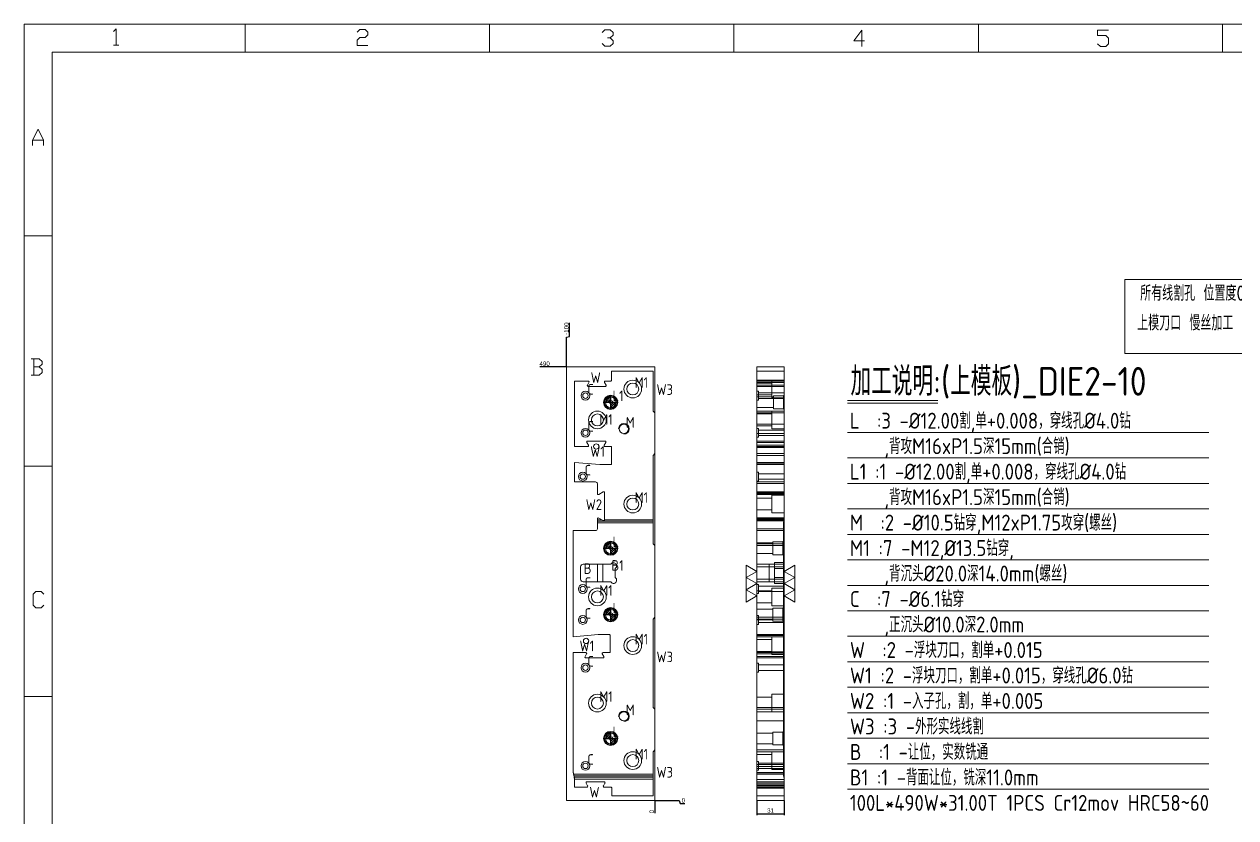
# Model space of a CAD drawing. Header units: millimetres. Extents: x 494 to 18201, y 224 to 11417.
# Drawn here: x 514 to 1883, y 4206 to 5103 of the extents above; entities that cross this region are included whole.
import ezdxf
from ezdxf.enums import TextEntityAlignment as Align
from ezdxf.lldxf.tags import DXFTag

# ---------------------------------------------------------------- set-up
doc = ezdxf.new("R2010")
doc.units = ezdxf.units.MM
for name, color, linetype in [('DIE2', 7, 'Continuous'), ('DIE2_W', 1, 'Continuous'), ('DIM', 7, 'Continuous'), ('TEXT', 4, 'Continuous')]:
    doc.layers.add(name, color=color, linetype=linetype)
doc.layers.add('dim_temp', color=161, linetype='Continuous', lineweight=9)
doc.styles.add('gbenor', font='gbenor.shx', dxfattribs={"bigfont": 'gbcbig.shx'})
doc.styles.add('gbenor_', font='gbenor.shx', dxfattribs={"bigfont": 'gbcbig'})
doc.styles.get("Standard").update_dxf_attribs({"font": 'arial.ttf'})
doc.styles.add('TXT', font='txt.shx', dxfattribs={"width": 0.8, "bigfont": 'ctxt.shx'})
tags = doc.linetypes.add('DASHED', pattern='A,12.86,[0,arial.ttf,S=0,R=0,X=0,Y=0],-12.86', length=25.72).pattern_tags.tags
tags[12:13] = [DXFTag(74, 4), DXFTag(75, 0), DXFTag(340, '0'), DXFTag(46, 0.0), DXFTag(50, 0.0), DXFTag(44, 0.0), DXFTag(45, 0.0)]
doc.dimstyles.new('通用', dxfattribs={"dimtxt": 5, "dimasz": 0.5, "dimexe": 1.5, "dimexo": 0, "dimgap": 1, "dimtad": 1, "dimtxsty": 'Standard', "dimblk": 'OPEN30', "dimcen": 1.5, "dimclrd": 252, "dimclre": 252, "dimclrt": 4, "dimadec": 1, "dimazin": 3, "dimtfac": 1, "dimtmove": 0, "dimatfit": 3, "dimldrblk": 'OPEN30', "dimarcsym": 0})

# ---------------------------------------------------------------- blocks, each defined once
blk = doc.blocks.new('_Open30')
at = {"color": 0, "linetype": 'ByBlock', "lineweight": -2}
for p, q in [((-1, 0.3), (0, 0)), ((0, 0), (-1, -0.3)), ((0, 0), (-1, 0))]:
    blk.add_line(p, q, dxfattribs=at)
blk = doc.blocks.new('*D7')
at = {"layer": 'Defpoints', "color": 0, "transparency": 16777216}
for p in [(1341.6, 4225.4), (1372.6, 4225.4), (1372.6, 4210.4)]:
    blk.add_point(p, dxfattribs=at)
at = {"layer": 'dim_temp', "color": 252, "lineweight": -2, "transparency": 16777216}
for p, q in [((1341.6, 4225.4), (1341.6, 4208.9)), ((1372.6, 4225.4), (1372.6, 4208.9)), ((1342.1, 4210.4), (1372.1, 4210.4))]:
    blk.add_line(p, q, dxfattribs=at)
at = {"layer": 'dim_temp', "color": 252, "lineweight": -2, "transparency": 16777216, "xscale": 0.5, "yscale": 0.5, "zscale": 0.5, "rotation": 180}
blk.add_blockref('_Open30', (1341.6, 4210.4), dxfattribs=at)
at = {"layer": 'dim_temp', "color": 252, "lineweight": -2, "transparency": 16777216, "xscale": 0.5, "yscale": 0.5, "zscale": 0.5}
blk.add_blockref('_Open30', (1372.6, 4210.4), dxfattribs=at)
at = {"layer": 'dim_temp', "color": 4, "lineweight": 0, "transparency": 16777216, "insert": (1357.1, 4214), "char_height": 5, "attachment_point": 5}
blk.add_mtext('31', dxfattribs=at)
blk = doc.blocks.new('pg_hx_L0')
at = {"color": 230}
for p, q in [((-0.6, 0), (0.6, 0)), ((-0.5, 0), (0, 0.5)), ((-0.3, 0), (0, 0.3)), ((-0.1, 0), (0, 0.1)), ((0, 0.6), (0, -0.6)), ((0.1, 0), (0, -0.1)), ((0.5, 0), (0, -0.5)), ((0.3, 0), (0, -0.3))]:
    blk.add_line(p, q, dxfattribs=at)
for start, end in [(90, 180), (270, 0)]:
    blk.add_arc((0, 0), 0.5, start, end, dxfattribs=at)
blk = doc.blocks.new('pg_hx_LLL0')
blk.add_blockref('pg_hx_L0', (0, 0))
blk = doc.blocks.new('*D8')
at = {"layer": 'Defpoints', "color": 0, "transparency": 16777216}
for p in [(1226.4, 4225.4), (1226.4, 4225.4), (1226.4, 4215.3)]:
    blk.add_point(p, dxfattribs=at)
at = {"layer": 'dim_temp', "color": 252, "lineweight": -2, "transparency": 16777216}
blk.add_line((1226.4, 4225.4), (1226.4, 4211), dxfattribs=at)
at = {"layer": 'dim_temp', "color": 4, "lineweight": 0, "transparency": 16777216, "insert": (1222.8, 4212.7), "char_height": 5, "attachment_point": 5, "rotation": 90}
blk.add_mtext('0', dxfattribs=at)
blk = doc.blocks.new('*D9')
at = {"layer": 'Defpoints', "color": 0, "transparency": 16777216}
for p in [(1226.4, 4225.4), (1226.4, 4225.4), (1255.9, 4221.9)]:
    blk.add_point(p, dxfattribs=at)
at = {"layer": 'dim_temp', "color": 252, "lineweight": -2, "transparency": 16777216}
for p, q in [((1226.4, 4225.4), (1253.9, 4225.4)), ((1253.9, 4225.4), (1254.9, 4221.9)), ((1254.9, 4221.9), (1260.2, 4221.9))]:
    blk.add_line(p, q, dxfattribs=at)
at = {"layer": 'dim_temp', "color": 4, "lineweight": 0, "transparency": 16777216, "insert": (1258.6, 4225.4), "char_height": 5, "attachment_point": 5}
blk.add_mtext('0', dxfattribs=at)
blk = doc.blocks.new('*D10')
at = {"layer": 'Defpoints', "color": 0, "transparency": 16777216}
for p in [(1130, 4750.9), (1126.4, 4715.4), (1226.4, 4225.4)]:
    blk.add_point(p, dxfattribs=at)
at = {"layer": 'dim_temp', "color": 252, "lineweight": -2, "transparency": 16777216}
for p, q in [((1130, 4749.9), (1130, 4765.4)), ((1126.4, 4748.9), (1130, 4749.9)), ((1126.4, 4715.4), (1126.4, 4748.9))]:
    blk.add_line(p, q, dxfattribs=at)
at = {"layer": 'dim_temp', "color": 4, "lineweight": 0, "transparency": 16777216, "insert": (1126.4, 4758.7), "char_height": 5, "attachment_point": 5, "rotation": 90}
blk.add_mtext('-100', dxfattribs=at)
blk = doc.blocks.new('*D11')
at = {"layer": 'Defpoints', "color": 0, "transparency": 16777216}
for p in [(1108.4, 4715.4), (1126.4, 4715.4), (1226.4, 4225.4)]:
    blk.add_point(p, dxfattribs=at)
at = {"layer": 'dim_temp', "color": 252, "lineweight": -2, "transparency": 16777216}
blk.add_line((1126.4, 4715.4), (1096.2, 4715.4), dxfattribs=at)
at = {"layer": 'dim_temp', "color": 4, "lineweight": 0, "transparency": 16777216, "insert": (1101.8, 4719), "char_height": 5, "attachment_point": 5}
blk.add_mtext('490', dxfattribs=at)
blk = doc.blocks.new('U9')
at = {"color": 254, "lineweight": 18}
for p, q in [((-1705.3, 0), (-1705.3, -1202)), ((-1705.3, 0), (0, 0)), ((-1071, 0), (-1071, -25)), ((-852.6, 0), (-852.6, -25)), ((-634.3, 0), (-634.3, -25)), ((-1680.3, -1177.1), (-1680.3, -25)), ((-1680.3, -25), (-25, -25)), ((-1705.3, -189.2), (-1680.3, -189.2)), ((-1705.3, -395.1), (-1680.3, -395.1)), ((-1705.3, -601), (-1680.3, -601))]:
    blk.add_line(p, q, dxfattribs=at)
at = {"color": 254, "linetype": 'Continuous', "lineweight": 18}
for p, q in [((-1507.7, 0), (-1507.7, -25)), ((-1289.4, 0), (-1289.4, -25))]:
    blk.add_line(p, q, dxfattribs=at)
at = {"color": 92, "lineweight": 18}
for points in [[(-1625.6, -6.6), (-1623.2, -4.1), (-1623.2, -18.7)], [(-1407.8, -7), (-1405.4, -4.6), (-1400.5, -4.6), (-1398.1, -7), (-1398.1, -9.4), (-1400.5, -11.9), (-1405.4, -11.9), (-1407.8, -14.3), (-1407.8, -19.1), (-1398.1, -19.1)], [(-1188.7, -7.5), (-1186.3, -5), (-1181.5, -5), (-1179, -7.5), (-1179, -9.9), (-1181.5, -12.3), (-1183.9, -12.3)], [(-954.2, -14.9), (-963.9, -14.9), (-956.7, -5.2), (-956.7, -19.8)], [(-746, -17.4), (-743.5, -19.8), (-738.7, -19.8), (-736.3, -17.4), (-736.3, -12.5), (-738.7, -10.1), (-746, -10.1), (-746, -5.2), (-736.3, -5.2)], [(-1625.6, -18.7), (-1620.7, -18.7)], [(-1181.5, -12.3), (-1179, -14.7), (-1179, -17.2), (-1181.5, -19.6), (-1186.3, -19.6), (-1188.7, -17.2)], [(-1697.8, -108.3), (-1697.8, -103.5), (-1692.9, -93.8), (-1688.1, -103.5), (-1688.1, -108.3)], [(-1697.8, -103.5), (-1688.1, -103.5)], [(-1691.8, -306.3), (-1689.4, -303.9), (-1689.4, -301.5), (-1691.8, -299), (-1699.1, -299)], [(-1696.7, -299), (-1696.7, -313.6)], [(-1699.1, -313.6), (-1691.8, -313.6), (-1689.4, -311.2), (-1689.4, -308.7), (-1691.8, -306.3), (-1696.7, -306.3)], [(-1687.7, -519.2), (-1690.1, -521.6), (-1695, -521.6), (-1697.4, -519.2), (-1697.4, -509.5), (-1695, -507), (-1690.1, -507), (-1687.7, -509.5)]]:
    blk.add_lwpolyline(points, dxfattribs=at)
at = {"lineweight": 18, "style": 'gbenor_'}
blk.add_attdef('文档路径', (-272.5, -941.3), '', height=12, dxfattribs=at)
at = {"lineweight": 20, "style": 'TXT'}
for tag, height, p in [('18-**-**', 11, (-447.2, -1029.4)), ('客户名称', 10.9, (-531.8, -1111.7, 0)), ('料厚:', 10.9, (-531.7, -1139.2, 0))]:
    blk.add_attdef(tag, text='', height=height, dxfattribs=at).set_placement(p, align=Align.MIDDLE)
for tag, p, height in [('88888', (-457.8, -1062.2), 10), ('材质:', (-565.5, -1088.8, 0), 10.9), ('核准', (-445.4, -1116.1, 0), 10.9), ('设计', (-445.8, -1142.5, 0), 10.9), ('绘图', (-446.2, -1168.9, 0), 10.9)]:
    blk.add_attdef(tag, p, '', height=height, dxfattribs=at)
for tag, p, height, width in [('3', (-199.2, -1062.6), 10.7, 0.7), ('4', (-199.2, -1089.2), 10.7, 0.7), ('核准日期', (-329.7, -1118.3, 0), 10.9, 0.68), ('设计日期', (-329.7, -1145.1, 0), 10.9, 0.68), ('1', (-187.6, -1144.2), 9.85, 0.7), ('绘图日期', (-329.8, -1170.7, 0), 10.9, 0.68), ('2', (-199, -1168.8), 9.85, 0.7)]:
    blk.add_attdef(tag, p, '', height=height, dxfattribs=dict(at, width=width))

msp = doc.modelspace()

# ---------------------------------------------------------------- linework, layer by layer
at = {"layer": 'DIE2', "color": 155, "linetype": 'DASHED', "lineweight": 13, "ltscale": 0.417631}
for p, q in [((1341.56441, 4700.44148), (1372.56441, 4700.44148)), ((1341.56441, 4697.94148), (1372.56441, 4697.94148)), ((1341.56441, 4697.94148), (1372.56441, 4697.94148)), ((1341.56441, 4694.94148), (1372.56441, 4694.94148)), ((1341.56441, 4694.94148), (1372.56441, 4694.94148)), ((1372.56441, 4629.94148), (1341.56441, 4629.94148)), ((1372.56441, 4629.94148), (1341.56441, 4629.94148)), ((1372.56441, 4626.94148), (1341.56441, 4626.94148)), ((1372.56441, 4626.94148), (1341.56441, 4626.94148)), ((1372.56441, 4624.44148), (1341.56441, 4624.44148)), ((1372.56441, 4605.94148), (1341.56441, 4605.94148)), ((1372.56441, 4604.94338), (1341.56441, 4604.94338)), ((1341.56441, 4583.44148), (1372.56441, 4583.44148)), ((1372.56441, 4574.19425), (1341.56441, 4574.19425)), ((1341.56441, 4573.32823), (1372.56441, 4573.32823)), ((1372.56441, 4572.17353), (1341.56441, 4572.17353)), ((1341.56441, 4571.3075), (1372.56441, 4571.3075)), ((1224.39848, 4541.07572), (1161.39848, 4541.07572)), ((1224.39848, 4539.12701), (1161.39848, 4539.12701)), ((1372.56441, 4544.57545), (1341.56441, 4544.57545)), ((1341.56441, 4543.70942), (1372.56441, 4543.70942)), ((1372.56441, 4542.55472), (1341.56441, 4542.55472)), ((1341.56441, 4541.6887), (1372.21921, 4541.6887)), ((1371.56441, 4532.44148), (1341.56441, 4532.44148)), ((1167.41848, 4472.46148), (1167.41848, 4492.42148)), ((1355.56441, 4492.42148), (1355.56441, 4472.46148)), ((1371.56441, 4489.42148), (1341.56441, 4489.42148)), ((1341.56441, 4475.46148), (1371.56441, 4475.46148)), ((1371.56441, 4412.93957), (1341.56441, 4412.93957)), ((1371.56441, 4411.94148), (1341.56441, 4411.94148)), ((1371.56441, 4393.44148), (1341.56441, 4393.44148)), ((1371.56441, 4390.94148), (1341.56441, 4390.94148)), ((1371.56441, 4390.94148), (1341.56441, 4390.94148)), ((1371.56441, 4387.94148), (1341.56441, 4387.94148)), ((1371.56441, 4387.94148), (1341.56441, 4387.94148)), ((1371.56441, 4263.76642), (1341.56441, 4263.76642)), ((1371.56441, 4261.55894), (1341.56441, 4261.55894)), ((1224.39848, 4254.98181), (1134.57965, 4254.98181)), ((1224.39848, 4253.33348), (1134.94436, 4253.33348)), ((1224.39848, 4251.7188), (1135.22975, 4251.7188)), ((1224.39848, 4249.52104), (1135.47338, 4249.52104)), ((1371.56441, 4257.01534), (1341.56441, 4257.01534)), ((1371.56441, 4255.59043), (1341.56441, 4255.59043)), ((1371.56441, 4254.9948), (1341.56441, 4254.9948)), ((1372.56441, 4249.16228), (1341.56441, 4249.16228)), ((1372.56441, 4244.94148), (1341.56441, 4244.94148)), ((1372.56441, 4244.94148), (1341.56441, 4244.94148)), ((1372.56441, 4241.94148), (1341.56441, 4241.94148)), ((1372.56441, 4241.94148), (1341.56441, 4241.94148)), ((1372.56441, 4239.44148), (1341.56441, 4239.44148))]:
    msp.add_line(p, q, dxfattribs=at)
at = {"layer": 'DIE2', "color": 31, "linetype": 'DASHED', "lineweight": 13, "ltscale": 0.417631}
for p, q in [((1358.56441, 4697.19148), (1341.56441, 4697.19148)), ((1372.56441, 4700.44148), (1358.56441, 4700.44148)), ((1358.56441, 4680.44148), (1358.56441, 4700.44148)), ((1343.56441, 4687.94148), (1341.56441, 4687.94148)), ((1341.56441, 4683.69148), (1358.56441, 4683.69148)), ((1343.56441, 4682.94148), (1343.56441, 4687.94148)), ((1372.56441, 4685.99148), (1343.56441, 4685.99148)), ((1343.56441, 4677.94148), (1343.56441, 4682.94148)), ((1341.56441, 4677.94148), (1343.56441, 4677.94148)), ((1343.56441, 4679.89148), (1372.56441, 4679.89148)), ((1358.56441, 4680.44148), (1372.56441, 4680.44148)), ((1358.56441, 4662.19148), (1341.56441, 4662.19148)), ((1358.56441, 4645.44148), (1358.56441, 4665.44148)), ((1341.56441, 4648.69148), (1358.56441, 4648.69148)), ((1343.56441, 4645.94148), (1341.56441, 4645.94148)), ((1343.56441, 4640.94148), (1343.56441, 4645.94148)), ((1372.56441, 4643.99148), (1343.56441, 4643.99148)), ((1358.56441, 4645.44148), (1372.56441, 4645.44148)), ((1341.56441, 4635.94148), (1343.56441, 4635.94148)), ((1343.56441, 4635.94148), (1343.56441, 4640.94148)), ((1343.56441, 4637.89148), (1372.56441, 4637.89148)), ((1343.56441, 4596.44148), (1341.56441, 4596.44148)), ((1341.56441, 4586.44148), (1343.56441, 4586.44148)), ((1343.56441, 4591.44148), (1343.56441, 4596.44148)), ((1372.56441, 4594.49148), (1343.56441, 4594.49148)), ((1343.56441, 4586.44148), (1343.56441, 4591.44148)), ((1343.56441, 4588.39148), (1372.56441, 4588.39148)), ((1358.56441, 4567.19148), (1341.56441, 4567.19148)), ((1372.56441, 4570.44148), (1358.56441, 4570.44148)), ((1358.56441, 4550.44148), (1358.56441, 4570.44148)), ((1341.56441, 4553.69148), (1358.56441, 4553.69148)), ((1358.56441, 4550.44148), (1372.56441, 4550.44148)), ((1167.41848, 4492.42148), (1161.41848, 4492.42148)), ((1176.62996, 4492.42148), (1167.41848, 4492.42148)), ((1355.56441, 4492.42148), (1341.56441, 4492.42148)), ((1361.56441, 4492.42148), (1355.56441, 4492.42148)), ((1361.56441, 4494.15371), (1361.56441, 4487.63295)), ((1371.56441, 4492.42148), (1361.56441, 4492.42148)), ((1181.41848, 4487.63295), (1181.41848, 4477.25)), ((1361.56441, 4487.63295), (1361.56441, 4477.25)), ((1361.56441, 4487.63295), (1371.56441, 4487.63295)), ((1361.56441, 4470.72924), (1361.56441, 4477.25)), ((1371.56441, 4477.25), (1361.56441, 4477.25)), ((1161.41848, 4472.46148), (1167.41848, 4472.46148)), ((1176.62996, 4472.46148), (1167.41848, 4472.46148)), ((1341.56441, 4472.46148), (1355.56441, 4472.46148)), ((1343.56441, 4469.44148), (1341.56441, 4469.44148)), ((1343.56441, 4464.44148), (1343.56441, 4469.44148)), ((1371.56441, 4467.49148), (1343.56441, 4467.49148)), ((1343.56441, 4459.44148), (1343.56441, 4464.44148)), ((1361.56441, 4472.46148), (1355.56441, 4472.46148)), ((1371.56441, 4465.44148), (1358.56441, 4465.44148)), ((1358.56441, 4445.44148), (1358.56441, 4465.44148)), ((1361.56441, 4472.46148), (1371.56441, 4472.46148)), ((1358.56441, 4462.19148), (1341.56441, 4462.19148)), ((1341.56441, 4459.44148), (1343.56441, 4459.44148)), ((1343.56441, 4461.39148), (1371.56441, 4461.39148)), ((1341.56441, 4448.69148), (1358.56441, 4448.69148)), ((1358.56441, 4445.44148), (1371.56441, 4445.44148)), ((1343.56441, 4434.44148), (1341.56441, 4434.44148)), ((1341.56441, 4424.44148), (1343.56441, 4424.44148)), ((1343.56441, 4429.44148), (1343.56441, 4434.44148)), ((1371.56441, 4432.49148), (1343.56441, 4432.49148)), ((1343.56441, 4424.44148), (1343.56441, 4429.44148)), ((1343.56441, 4426.39148), (1371.56441, 4426.39148)), ((1371.56441, 4410.44148), (1358.56441, 4410.44148)), ((1358.56441, 4390.44148), (1358.56441, 4410.44148)), ((1358.56441, 4407.19148), (1341.56441, 4407.19148)), ((1341.56441, 4393.69148), (1358.56441, 4393.69148)), ((1358.56441, 4390.44148), (1371.56441, 4390.44148)), ((1343.56441, 4380.44148), (1341.56441, 4380.44148)), ((1341.56441, 4370.44148), (1343.56441, 4370.44148)), ((1343.56441, 4375.44148), (1343.56441, 4380.44148)), ((1371.56441, 4378.49148), (1343.56441, 4378.49148)), ((1343.56441, 4370.44148), (1343.56441, 4375.44148)), ((1343.56441, 4372.39148), (1371.56441, 4372.39148)), ((1358.56441, 4342.19148), (1341.56441, 4342.19148)), ((1371.56441, 4345.44148), (1358.56441, 4345.44148)), ((1358.56441, 4325.44148), (1358.56441, 4345.44148)), ((1341.56441, 4328.69148), (1358.56441, 4328.69148)), ((1358.56441, 4325.44148), (1371.56441, 4325.44148)), ((1358.56441, 4277.19148), (1341.56441, 4277.19148)), ((1358.56441, 4280.44148), (1358.56441, 4260.44148)), ((1343.56441, 4269.44148), (1341.56441, 4269.44148)), ((1341.56441, 4263.69148), (1358.56441, 4263.69148)), ((1341.56441, 4259.44148), (1343.56441, 4259.44148)), ((1343.56441, 4264.44148), (1343.56441, 4269.44148)), ((1371.56441, 4267.49148), (1343.56441, 4267.49148)), ((1343.56441, 4259.44148), (1343.56441, 4264.44148)), ((1343.56441, 4261.39148), (1371.56441, 4261.39148)), ((1358.56441, 4260.44148), (1371.56441, 4260.44148))]:
    msp.add_line(p, q, dxfattribs=at)
at = {"layer": 'DIE2', "color": 5, "linetype": 'DASHED', "lineweight": 13, "ltscale": 0.417631}
for p, q in [((1371.81691, 4682.69398), (1360.56441, 4682.69398)), ((1360.56441, 4682.69398), (1360.56441, 4675.44148)), ((1372.56441, 4683.44148), (1371.81691, 4682.69398)), ((1371.81691, 4668.18898), (1371.81691, 4682.69398)), ((1360.56441, 4675.44148), (1360.56441, 4668.18898)), ((1360.56441, 4668.18898), (1371.81691, 4668.18898)), ((1371.81691, 4668.18898), (1372.56441, 4667.44148)), ((1372.56441, 4650.69448), (1341.56441, 4650.69448)), ((1341.56441, 4640.18848), (1372.56441, 4640.18848)), ((1371.56441, 4518.44148), (1370.81691, 4517.69398)), ((1370.81691, 4517.69398), (1359.56441, 4517.69398)), ((1359.56441, 4517.69398), (1359.56441, 4510.44148)), ((1359.56441, 4510.44148), (1359.56441, 4503.18898)), ((1370.81691, 4503.18898), (1370.81691, 4517.69398)), ((1359.56441, 4503.18898), (1370.81691, 4503.18898)), ((1370.81691, 4503.18898), (1371.56441, 4502.44148)), ((1370.81691, 4442.69398), (1359.56441, 4442.69398)), ((1359.56441, 4442.69398), (1359.56441, 4435.44148)), ((1371.56441, 4443.44148), (1370.81691, 4442.69398)), ((1370.81691, 4428.18898), (1370.81691, 4442.69398)), ((1359.56441, 4435.44148), (1359.56441, 4428.18898)), ((1359.56441, 4428.18898), (1370.81691, 4428.18898)), ((1370.81691, 4428.18898), (1371.56441, 4427.44148)), ((1371.56441, 4325.69448), (1341.56441, 4325.69448)), ((1341.56441, 4315.18848), (1371.56441, 4315.18848)), ((1370.81691, 4302.69398), (1359.56441, 4302.69398)), ((1359.56441, 4302.69398), (1359.56441, 4295.44148)), ((1371.56441, 4303.44148), (1370.81691, 4302.69398)), ((1370.81691, 4288.18898), (1370.81691, 4302.69398)), ((1359.56441, 4295.44148), (1359.56441, 4288.18898)), ((1359.56441, 4288.18898), (1370.81691, 4288.18898)), ((1370.81691, 4288.18898), (1371.56441, 4287.44148))]:
    msp.add_line(p, q, dxfattribs=at)
at = {"layer": 'DIE2', "color": 11, "linetype": 'Continuous', "lineweight": 13}
for p, q in [((1226.39848, 4663.44148), (1226.39848, 4617.44148)), ((1341.56441, 4663.44148), (1341.56441, 4617.44148)), ((1372.56441, 4663.44148), (1372.56441, 4617.44148)), ((1226.39848, 4513.44148), (1226.39848, 4432.44148)), ((1341.56441, 4513.44148), (1341.56441, 4432.44148)), ((1226.39848, 4328.44148), (1226.39848, 4282.44148)), ((1341.56441, 4328.44148), (1341.56441, 4282.44148))]:
    msp.add_line(p, q, dxfattribs=at)
at = {"layer": 'DIE2', "color": 15, "linetype": 'DASHED', "lineweight": 13, "ltscale": 0.417631}
for p, q in [((1341.56441, 4607.43686), (1372.56441, 4607.43686)), ((1371.56441, 4410.44148), (1341.56441, 4410.44148)), ((1371.56441, 4265.97396), (1341.56441, 4265.97396)), ((1372.56441, 4242.86971), (1341.56441, 4242.86971))]:
    msp.add_line(p, q, dxfattribs=at)
at = {"layer": 'DIE2', "color": 2, "linetype": 'DASHED', "lineweight": 13, "ltscale": 0.417631}
for p, q in [((1161.39848, 4542.50439), (1166.48566, 4542.50439)), ((1169.39722, 4542.50439), (1224.39848, 4542.50439))]:
    msp.add_line(p, q, dxfattribs=at)
at = {"layer": 'DIE2', "color": 2, "linetype": 'Continuous', "lineweight": 13}
for p, q in [((1371.56441, 4432.44148), (1371.56441, 4513.44148)), ((1371.56441, 4282.44148), (1371.56441, 4328.44148))]:
    msp.add_line(p, q, dxfattribs=at)
at = {"layer": 'DIE2', "color": 31, "linetype": 'Continuous', "lineweight": 13}
for p, q in [((1145.41848, 4492.42148), (1161.41848, 4492.42148)), ((1161.41848, 4492.42148), (1161.41848, 4472.46148)), ((1142.41848, 4475.46148), (1142.41848, 4489.42148)), ((1161.41848, 4472.46148), (1145.41848, 4472.46148))]:
    msp.add_line(p, q, dxfattribs=at)
at = {"layer": 'DIE2', "color": 11, "linetype": 'DASHED', "lineweight": 13, "ltscale": 0.417631}
for p, q in [((1371.56441, 4494.15371), (1361.56441, 4494.15371)), ((1361.56441, 4470.72924), (1371.56441, 4470.72924))]:
    msp.add_line(p, q, dxfattribs=at)
at = {"layer": 'DIE2', "color": 30, "linetype": 'DASHED', "lineweight": 13, "ltscale": 0.417631}
for centre, radius in [((1201.39848, 4690.44148), 10), ((1176.39848, 4675.44148), 8), ((1176.39848, 4675.44148), 7.2525), ((1161.39848, 4655.44148), 10), ((1201.39848, 4560.44148), 10), ((1176.39848, 4510.44148), 7.2525), ((1161.39848, 4455.44148), 10), ((1176.39848, 4435.44148), 7.2525), ((1201.39848, 4400.44148), 10), ((1161.39848, 4335.44148), 10), ((1176.39848, 4295.44148), 7.2525), ((1201.39848, 4270.44148), 10)]:
    msp.add_circle(centre, radius, dxfattribs=at)
at = {"layer": 'DIE2', "color": 42, "linetype": 'Continuous', "lineweight": 13}
for centre, radius in [((1201.39848, 4690.44148), 6.75), ((1147.89848, 4682.94148), 5), ((1147.89848, 4682.94148), 3.05), ((1161.39848, 4655.44148), 6.75), ((1147.89848, 4640.94148), 5), ((1147.89848, 4640.94148), 3.05), ((1191.39848, 4645.44148), 5.253), ((1144.89848, 4591.44148), 5), ((1144.89848, 4591.44148), 3.05), ((1201.39848, 4560.44148), 6.75), ((1144.89848, 4464.44148), 5), ((1144.89848, 4464.44148), 3.05), ((1161.39848, 4455.44148), 6.75), ((1144.89848, 4429.44148), 5), ((1144.89848, 4429.44148), 3.05), ((1201.39848, 4400.44148), 6.75), ((1147.89848, 4375.44148), 5), ((1147.89848, 4375.44148), 3.05), ((1161.39848, 4335.44148), 6.75), ((1191.39848, 4320.44148), 5.253), ((1201.39848, 4270.44148), 6.75), ((1147.89848, 4264.44148), 5), ((1147.89848, 4264.44148), 3.05)]:
    msp.add_circle(centre, radius, dxfattribs=at)
at = {"layer": 'DIE2', "color": 42, "linetype": 'Continuous', "lineweight": 18}
for centre, radius in [((1176.89858, 4675.44148), 2), ((1160.15716, 4625.44148), 3), ((1176.89858, 4510.44148), 2), ((1176.89858, 4435.44148), 2), ((1148.65716, 4405.64148), 3), ((1176.89858, 4295.44148), 2)]:
    msp.add_circle(centre, radius, dxfattribs=at)
at = {"layer": 'DIE2', "color": 2, "linetype": 'DASHED', "lineweight": 13, "ltscale": 0.417631}
for centre in [(1176.39848, 4510.44148), (1176.39848, 4435.44148), (1176.39848, 4295.44148)]:
    msp.add_circle(centre, 8, dxfattribs=at)
at = {"layer": 'DIE2', "color": 30, "linetype": 'DASHED', "lineweight": 0, "ltscale": 0.417631}
for centre in [(1176.39848, 4675.44148), (1176.39848, 4510.44148), (1176.39848, 4435.44148), (1176.39848, 4295.44148)]:
    msp.add_arc(centre, 8, 270, 180, dxfattribs=at)
at = {"layer": 'DIE2', "color": 42, "linetype": 'Continuous', "lineweight": 0}
for centre in [(1191.39848, 4645.44148), (1191.39848, 4320.44148)]:
    msp.add_arc(centre, 6, 270, 180, dxfattribs=at)
at = {"layer": 'DIE2', "color": 31, "linetype": 'Continuous', "lineweight": 13}
for centre, start, end in [((1145.41848, 4489.42148), 90, 180), ((1145.41848, 4475.46148), 180, 270)]:
    msp.add_arc(centre, 3, start, end, dxfattribs=at)
at = {"layer": 'DIE2', "color": 31, "linetype": 'DASHED', "lineweight": 13, "ltscale": 0.417631}
for centre, start, end in [((1179.65072, 4490.65371), 300.336416, 149.663584), ((1179.65072, 4474.22924), 210.336416, 59.663584)]:
    msp.add_arc(centre, 3.5, start, end, dxfattribs=at)
at = {"layer": 'DIE2_W', "color": 1, "linetype": 'Continuous', "lineweight": 13}
for p, q in [((1341.56441, 4665.44148), (1341.56441, 4710.44148)), ((1372.56441, 4710.44148), (1341.56441, 4710.44148)), ((1372.56441, 4665.44148), (1372.56441, 4710.44148)), ((1341.56441, 4663.44148), (1341.56441, 4665.44148)), ((1372.56441, 4665.44148), (1341.56441, 4665.44148)), ((1372.56441, 4663.44148), (1341.56441, 4663.44148)), ((1372.56441, 4663.44148), (1372.56441, 4665.44148)), ((1341.56441, 4615.44148), (1341.56441, 4617.44148)), ((1341.56441, 4617.44148), (1372.56441, 4617.44148)), ((1341.56441, 4515.44148), (1341.56441, 4615.44148)), ((1341.56441, 4615.44148), (1372.56441, 4615.44148)), ((1372.56441, 4615.44148), (1372.56441, 4617.44148)), ((1372.56441, 4542.50439), (1372.56441, 4615.44148)), ((1371.56441, 4515.44148), (1371.56441, 4539.12701)), ((1371.95979, 4541.07572), (1372.56441, 4542.50439)), ((1341.56441, 4513.44148), (1341.56441, 4515.44148)), ((1371.56441, 4515.44148), (1341.56441, 4515.44148)), ((1371.56441, 4513.44148), (1341.56441, 4513.44148)), ((1371.56441, 4513.44148), (1371.56441, 4515.44148)), ((1341.56441, 4430.44148), (1341.56441, 4432.44148)), ((1341.56441, 4432.44148), (1371.56441, 4432.44148)), ((1341.56441, 4330.44148), (1341.56441, 4430.44148)), ((1341.56441, 4430.44148), (1371.56441, 4430.44148)), ((1371.56441, 4430.44148), (1371.56441, 4432.44148)), ((1371.56441, 4330.44148), (1371.56441, 4430.44148)), ((1341.56441, 4328.44148), (1341.56441, 4330.44148)), ((1371.56441, 4330.44148), (1341.56441, 4330.44148)), ((1371.56441, 4328.44148), (1341.56441, 4328.44148)), ((1371.56441, 4328.44148), (1371.56441, 4330.44148)), ((1341.56441, 4280.44148), (1341.56441, 4282.44148)), ((1341.56441, 4282.44148), (1371.56441, 4282.44148)), ((1341.56441, 4230.44148), (1341.56441, 4280.44148)), ((1341.56441, 4280.44148), (1371.56441, 4280.44148)), ((1371.56441, 4280.44148), (1371.56441, 4282.44148)), ((1371.56441, 4254.98181), (1371.56441, 4280.44148)), ((1372.25661, 4251.7188), (1371.79527, 4253.33348)), ((1372.56441, 4230.44148), (1372.56441, 4249.52104)), ((1341.56441, 4230.44148), (1372.56441, 4230.44148))]:
    msp.add_line(p, q, dxfattribs=at)
at = {"layer": 'DIE2_W', "color": 190, "linetype": 'Continuous', "lineweight": 13}
for p, q in [((1135.54254, 4699.44148), (1135.58152, 4625.44148)), ((1135.59101, 4607.43686), (1135.60259, 4585.44148)), ((1133.87875, 4410.44148), (1133.85716, 4530.44148))]:
    msp.add_line(p, q, dxfattribs=at)
at = {"layer": 'DIE2_W', "color": 1, "linetype": 'DASHED', "lineweight": 13, "ltscale": 0.417631}
for p, q in [((1341.56441, 4699.44148), (1372.56441, 4699.44148)), ((1341.56441, 4693.44148), (1372.56441, 4693.44148)), ((1360.56441, 4681.44158), (1341.56441, 4681.44158)), ((1341.56441, 4669.44138), (1360.56441, 4669.44138)), ((1372.56441, 4631.44148), (1341.56441, 4631.44148)), ((1372.56441, 4625.44148), (1341.56441, 4625.44148)), ((1372.56441, 4604.94148), (1341.56441, 4604.94148)), ((1372.56441, 4585.44148), (1341.56441, 4585.44148)), ((1372.56441, 4574.32823), (1341.56441, 4574.32823)), ((1341.56441, 4571.17353), (1372.56441, 4571.17353)), ((1372.56441, 4544.70942), (1341.56441, 4544.70942)), ((1341.56441, 4541.55472), (1372.16251, 4541.55472)), ((1341.56441, 4530.44148), (1371.56441, 4530.44148)), ((1359.56441, 4516.44158), (1341.56441, 4516.44158)), ((1341.56441, 4504.44138), (1359.56441, 4504.44138)), ((1359.56441, 4441.44158), (1341.56441, 4441.44158)), ((1341.56441, 4429.44138), (1359.56441, 4429.44138)), ((1371.56441, 4412.94148), (1341.56441, 4412.94148)), ((1371.56441, 4392.44148), (1341.56441, 4392.44148)), ((1371.56441, 4386.44148), (1341.56441, 4386.44148)), ((1359.56441, 4301.44158), (1341.56441, 4301.44158)), ((1341.56441, 4289.44138), (1359.56441, 4289.44138)), ((1372.56441, 4246.44148), (1341.56441, 4246.44148)), ((1372.56441, 4240.44148), (1341.56441, 4240.44148))]:
    msp.add_line(p, q, dxfattribs=at)
at = {"layer": 'DIE2_W', "color": 1, "linetype": 'Continuous', "lineweight": 13}
for points in [[(1224.39848, 4710.44148), (1177.53826, 4710.44148), (1177.53826, 4700.44148, -0.4142135624), (1176.53826, 4699.44148), (1170.43288, 4699.44148, 0.5773502692), (1169.56686, 4697.94148), (1171.29891, 4694.94148, -0.5773502692), (1170.43288, 4693.44148), (1150.96878, 4693.44148, -0.5773502692), (1150.10275, 4694.94148), (1151.8348, 4697.94148, 0.5773502692), (1150.96878, 4699.44148), (1135.54254, 4699.44148)], [(1135.59101, 4607.43686), (1164.09165, 4604.94338, 0.0218200776), (1164.13522, 4604.94148), (1176.53826, 4604.94148, 0.4142135624), (1177.53826, 4605.94148), (1177.53826, 4624.44148, 0.4142135624), (1176.53826, 4625.44148), (1169.93288, 4625.44148, -0.5773502692), (1169.06685, 4626.94148), (1170.79891, 4629.94148, 0.5773502692), (1169.93288, 4631.44148), (1150.46878, 4631.44148, 0.5773502692), (1149.60275, 4629.94148), (1151.3348, 4626.94148, -0.5773502692), (1150.46878, 4625.44148), (1135.58152, 4625.44148)], [(1133.85716, 4530.44148), (1159.39848, 4530.44148, 0.4142135624), (1161.39848, 4532.44148), (1161.39848, 4543.70942, -0.5773502692), (1162.89848, 4544.57545), (1167.89848, 4541.6887, 0.5773502692), (1169.39848, 4542.55472), (1169.39848, 4573.32823, 0.5773502692), (1167.89848, 4574.19425), (1162.89848, 4571.3075, -0.5773502692), (1161.39848, 4572.17353), (1161.39848, 4583.44148, 0.4142135624), (1159.39848, 4585.44148), (1135.60259, 4585.44148)], [(1133.88199, 4392.44148), (1148.30927, 4392.44148, -0.5773502692), (1149.1753, 4390.94148), (1147.44325, 4387.94148, 0.5773502692), (1148.30927, 4386.44148), (1167.77337, 4386.44148, 0.5773502692), (1168.6394, 4387.94148), (1166.90735, 4390.94148, -0.5773502692), (1167.77337, 4392.44148), (1174.87875, 4392.44148, 0.4142135624), (1175.87875, 4393.44148), (1175.87875, 4411.94148, 0.4142135624), (1174.87875, 4412.94148), (1162.47572, 4412.94148, 0.0218200776), (1162.43214, 4412.93957), (1133.87875, 4410.44148)], [(1135.61564, 4240.44148), (1149.55313, 4240.44148, 0.5773502692), (1150.41915, 4241.94148), (1148.6871, 4244.94148, -0.5773502692), (1149.55313, 4246.44148), (1169.01723, 4246.44148, -0.5773502692), (1169.88325, 4244.94148), (1168.1512, 4241.94148, 0.5773502692), (1169.01723, 4240.44148), (1176.62261, 4240.44148, -0.4142135624), (1177.62261, 4239.44148), (1177.62261, 4230.44148), (1224.39848, 4230.44148)]]:
    msp.add_lwpolyline(points, format="xyb", dxfattribs=at)
for points in [[(1226.39848, 4663.44148), (1224.39848, 4665.44148), (1224.39848, 4710.44148)], [(1226.39848, 4513.44148), (1224.39848, 4515.44148), (1224.39848, 4615.44148), (1226.39848, 4617.44148)], [(1226.39848, 4328.44148), (1224.39848, 4330.44148), (1224.39848, 4430.44148), (1226.39848, 4432.44148)], [(1224.39848, 4230.44148), (1224.39848, 4280.44148), (1226.39848, 4282.44148)]]:
    msp.add_lwpolyline(points, dxfattribs=at)
at = {"layer": 'DIE2_W', "color": 190, "linetype": 'Continuous', "lineweight": 13}
msp.add_lwpolyline([(1133.88199, 4392.44148), (1133.90475, 4265.97396), (1133.90476, 4265.92981), (1133.90477, 4265.88566), (1133.90478, 4265.84151), (1133.90479, 4265.79736), (1133.9048, 4265.75321), (1133.90481, 4265.70906), (1133.90483, 4265.66491), (1133.90484, 4265.62076), (1133.90486, 4265.57661), (1133.90488, 4265.53246), (1133.9049, 4265.4883), (1133.90493, 4265.44415), (1133.90495, 4265.4), (1133.90498, 4265.35585), (1133.90501, 4265.3117), (1133.90504, 4265.26755), (1133.90508, 4265.2234), (1133.90511, 4265.17925), (1133.90515, 4265.1351), (1133.90519, 4265.09095), (1133.90522, 4265.0468), (1133.90526, 4265.00265), (1133.9053, 4264.95849), (1133.90534, 4264.91434), (1133.90538, 4264.87019), (1133.90542, 4264.82604), (1133.90546, 4264.78189), (1133.9055, 4264.73774), (1133.90554, 4264.69359), (1133.90557, 4264.64944), (1133.9056, 4264.60529), (1133.90563, 4264.56114), (1133.90566, 4264.51699), (1133.90568, 4264.47283), (1133.9057, 4264.42868), (1133.90572, 4264.38453), (1133.90573, 4264.34038), (1133.90573, 4264.29623), (1133.90573, 4264.25208), (1133.90572, 4264.20793), (1133.9057, 4264.16378), (1133.90568, 4264.11963), (1133.90565, 4264.07548), (1133.90561, 4264.03133), (1133.90556, 4263.98718), (1133.9055, 4263.94302), (1133.90543, 4263.89887), (1133.90535, 4263.85472), (1133.90525, 4263.81057), (1133.90515, 4263.76642), (1133.90503, 4263.72227), (1133.9049, 4263.67812), (1133.90476, 4263.63397), (1133.90461, 4263.58982), (1133.90445, 4263.54567), (1133.90427, 4263.50152), (1133.90409, 4263.45737), (1133.90389, 4263.41322), (1133.90369, 4263.36907), (1133.90347, 4263.32492), (1133.90325, 4263.28077), (1133.90302, 4263.23662), (1133.90277, 4263.19247), (1133.90253, 4263.14832), (1133.90227, 4263.10417), (1133.90201, 4263.06002), (1133.90174, 4263.01587), (1133.90147, 4262.97172), (1133.90118, 4262.92757), (1133.9009, 4262.88342), (1133.90061, 4262.83927), (1133.90031, 4262.79512), (1133.90002, 4262.75097), (1133.89972, 4262.70682), (1133.89941, 4262.66267), (1133.89911, 4262.61852), (1133.8988, 4262.57438), (1133.89849, 4262.53023), (1133.89819, 4262.48608), (1133.89788, 4262.44193), (1133.89758, 4262.39778), (1133.89727, 4262.35363), (1133.89697, 4262.30948), (1133.89668, 4262.26533), (1133.89638, 4262.22118), (1133.8961, 4262.17703), (1133.89582, 4262.13288), (1133.89554, 4262.08873), (1133.89527, 4262.04459), (1133.89502, 4262.00044), (1133.89477, 4261.95629), (1133.89453, 4261.91214), (1133.8943, 4261.86799), (1133.89409, 4261.82384), (1133.89389, 4261.77969), (1133.8937, 4261.73554), (1133.89353, 4261.69139), (1133.89338, 4261.64724), (1133.89324, 4261.60309), (1133.89313, 4261.55894), (1133.89296, 4261.46781), (1133.89288, 4261.37668), (1133.89291, 4261.28555), (1133.89305, 4261.19442), (1133.89331, 4261.10329), (1133.8937, 4261.01216), (1133.89423, 4260.92103), (1133.8949, 4260.82991), (1133.89573, 4260.73878), (1133.89671, 4260.64765), (1133.89787, 4260.55653), (1133.8992, 4260.46541), (1133.90072, 4260.37429), (1133.90243, 4260.28317), (1133.90434, 4260.19206), (1133.90647, 4260.10095), (1133.90881, 4260.00985), (1133.91138, 4259.91876), (1133.91418, 4259.82767), (1133.91722, 4259.73658), (1133.92052, 4259.64551), (1133.92408, 4259.55445), (1133.9279, 4259.4634), (1133.93199, 4259.37236), (1133.93638, 4259.28133), (1133.94105, 4259.19032), (1133.94602, 4259.09932), (1133.9513, 4259.00834), (1133.95689, 4258.91739), (1133.9628, 4258.82645), (1133.96905, 4258.73553), (1133.97564, 4258.64464), (1133.98257, 4258.55377), (1133.98985, 4258.46294), (1133.9975, 4258.37213), (1134.00552, 4258.28135), (1134.01391, 4258.19061), (1134.02269, 4258.09991), (1134.03186, 4258.00925), (1134.04143, 4257.91862), (1134.0514, 4257.82805), (1134.06179, 4257.73752), (1134.07261, 4257.64704), (1134.08384, 4257.55661), (1134.09552, 4257.46624), (1134.10764, 4257.37593), (1134.1202, 4257.28568), (1134.13323, 4257.1955), (1134.14671, 4257.10538), (1134.16067, 4257.01534), (1134.16521, 4256.98667), (1134.16981, 4256.958), (1134.17445, 4256.92934), (1134.17914, 4256.90069), (1134.18387, 4256.87204), (1134.18866, 4256.84341), (1134.19348, 4256.81478), (1134.19835, 4256.78616), (1134.20327, 4256.75754), (1134.20823, 4256.72893), (1134.21323, 4256.70034), (1134.21828, 4256.67174), (1134.22337, 4256.64316), (1134.2285, 4256.61458), (1134.23367, 4256.58601), (1134.23888, 4256.55745), (1134.24414, 4256.52889), (1134.24943, 4256.50035), (1134.25477, 4256.4718), (1134.26014, 4256.44327), (1134.26555, 4256.41474), (1134.271, 4256.38622), (1134.27649, 4256.35771), (1134.28202, 4256.3292), (1134.28758, 4256.3007), (1134.29318, 4256.27221), (1134.29882, 4256.24373), (1134.30449, 4256.21525), (1134.3102, 4256.18678), (1134.31594, 4256.15831), (1134.32172, 4256.12985), (1134.32753, 4256.1014), (1134.33337, 4256.07295), (1134.33925, 4256.04452), (1134.34516, 4256.01608), (1134.3511, 4255.98766), (1134.35708, 4255.95924), (1134.36308, 4255.93083), (1134.36912, 4255.90242), (1134.37519, 4255.87403), (1134.38128, 4255.84563), (1134.38741, 4255.81725), (1134.39356, 4255.78887), (1134.39975, 4255.7605), (1134.40596, 4255.73214), (1134.4122, 4255.70378), (1134.41847, 4255.67543), (1134.42476, 4255.64709), (1134.43108, 4255.61876), (1134.43743, 4255.59043), (1134.44011, 4255.57848), (1134.4428, 4255.56653), (1134.4455, 4255.55458), (1134.4482, 4255.54263), (1134.4509, 4255.53069), (1134.45361, 4255.51874), (1134.45632, 4255.5068), (1134.45904, 4255.49486), (1134.46176, 4255.48292), (1134.46448, 4255.47098), (1134.46721, 4255.45904), (1134.46994, 4255.44711), (1134.47268, 4255.43517), (1134.47542, 4255.42324), (1134.47817, 4255.41131), (1134.48092, 4255.39938), (1134.48367, 4255.38745), (1134.48643, 4255.37552), (1134.48919, 4255.3636), (1134.49195, 4255.35168), (1134.49472, 4255.33975), (1134.4975, 4255.32783), (1134.50027, 4255.31591), (1134.50305, 4255.304), (1134.50584, 4255.29208), (1134.50862, 4255.28017), (1134.51142, 4255.26826), (1134.51421, 4255.25635), (1134.51701, 4255.24444), (1134.51981, 4255.23253), (1134.52262, 4255.22063), (1134.52542, 4255.20872), (1134.52824, 4255.19682), (1134.53105, 4255.18492), (1134.53387, 4255.17302), (1134.53669, 4255.16113), (1134.53952, 4255.14923), (1134.54235, 4255.13734), (1134.54518, 4255.12545), (1134.54801, 4255.11356), (1134.55085, 4255.10168), (1134.55369, 4255.08979), (1134.55653, 4255.07791), (1134.55938, 4255.06603), (1134.56223, 4255.05415), (1134.56508, 4255.04228), (1134.56794, 4255.03041), (1134.5708, 4255.01853), (1134.57366, 4255.00667), (1134.57652, 4254.9948), (1134.60413, 4254.87979), (1134.63145, 4254.76472), (1134.65847, 4254.64959), (1134.68518, 4254.5344), (1134.7116, 4254.41915), (1134.73771, 4254.30383), (1134.76352, 4254.18845), (1134.78902, 4254.07301), (1134.8142, 4253.9575), (1134.83906, 4253.84192), (1134.8636, 4253.72628), (1134.88781, 4253.61057), (1134.91169, 4253.49479), (1134.93523, 4253.37894), (1134.95842, 4253.26302), (1134.98125, 4253.14703), (1135.00373, 4253.03096), (1135.02584, 4252.91481), (1135.04758, 4252.79859), (1135.06894, 4252.68229), (1135.08991, 4252.5659), (1135.11048, 4252.44943), (1135.13066, 4252.33289), (1135.15041, 4252.21627), (1135.16975, 4252.09958), (1135.18866, 4251.98281), (1135.20713, 4251.86599), (1135.22515, 4251.7491), (1135.24272, 4251.63215), (1135.25983, 4251.51514), (1135.27647, 4251.39805), (1135.29264, 4251.2809), (1135.30832, 4251.16368), (1135.32351, 4251.04638), (1135.33821, 4250.92902), (1135.3524, 4250.81159), (1135.36609, 4250.6941), (1135.37925, 4250.57654), (1135.3919, 4250.45894), (1135.40401, 4250.34129), (1135.41559, 4250.22359), (1135.42664, 4250.10585), (1135.43714, 4249.98807), (1135.4471, 4249.87024), (1135.45652, 4249.75236), (1135.46538, 4249.63444), (1135.47369, 4249.51647), (1135.48144, 4249.39845), (1135.48864, 4249.28039), (1135.49529, 4249.16228), (1135.50195, 4249.03655), (1135.50836, 4248.91081), (1135.51454, 4248.78507), (1135.52049, 4248.65932), (1135.52621, 4248.53356), (1135.5317, 4248.40779), (1135.53698, 4248.28202), (1135.54205, 4248.15623), (1135.5469, 4248.03045), (1135.55155, 4247.90465), (1135.556, 4247.77885), (1135.56026, 4247.65304), (1135.56432, 4247.52723), (1135.5682, 4247.40141), (1135.5719, 4247.27558), (1135.57542, 4247.14975), (1135.57876, 4247.02391), (1135.58194, 4246.89806), (1135.58496, 4246.77221), (1135.58782, 4246.64636), (1135.59053, 4246.5205), (1135.59308, 4246.39464), (1135.59549, 4246.26877), (1135.59776, 4246.14289), (1135.5999, 4246.01701), (1135.6019, 4245.89113), (1135.60378, 4245.76525), (1135.60553, 4245.63936), (1135.60717, 4245.51348), (1135.6087, 4245.38759), (1135.61012, 4245.2617), (1135.61143, 4245.13582), (1135.61265, 4245.00993), (1135.61377, 4244.88403), (1135.6148, 4244.75814), (1135.61575, 4244.63225), (1135.61661, 4244.50636), (1135.6174, 4244.38046), (1135.61812, 4244.25457), (1135.61877, 4244.12867), (1135.61936, 4244.00278), (1135.61989, 4243.87688), (1135.62037, 4243.75099), (1135.6208, 4243.62509), (1135.62118, 4243.49919), (1135.62153, 4243.37329), (1135.62184, 4243.2474), (1135.62212, 4243.1215), (1135.62238, 4242.9956), (1135.62261, 4242.86971), (1135.61564, 4240.44148)], dxfattribs=at)
at = {"layer": 'DIE2_W', "color": 1, "linetype": 'Continuous', "lineweight": 13}
for centre in [(1176.39848, 4675.44148), (1176.39848, 4510.44148), (1176.39848, 4435.44148), (1176.39848, 4295.44148)]:
    msp.add_circle(centre, 6.0001, dxfattribs=at)
for centre, radius, start, end in [((1376.56441, 4539.12701), 5, 157.06163, 180), ((1377.56441, 4254.98181), 6, 180, 195.945396), ((1364.56441, 4249.52104), 8, 0, 15.945396)]:
    msp.add_arc(centre, radius, start, end, dxfattribs=at)
at = {"layer": 'DIM', "color": 8, "linetype": 'Continuous', "lineweight": 18}
for p, q in [((1444.06441, 4677.3159), (1546.12441, 4677.3159)), ((1444.06441, 4674.6159), (1546.12441, 4674.6159)), ((1444.06441, 4641.3159), (1852.30441, 4641.3159)), ((1444.06441, 4612.5159), (1852.30441, 4612.5159)), ((1444.06441, 4583.7159), (1852.30441, 4583.7159)), ((1444.06441, 4554.9159), (1852.30441, 4554.9159)), ((1444.06441, 4526.1159), (1852.30441, 4526.1159)), ((1444.06441, 4497.3159), (1852.30441, 4497.3159)), ((1444.06441, 4468.5159), (1852.30441, 4468.5159)), ((1444.06441, 4439.7159), (1852.30441, 4439.7159)), ((1444.06441, 4410.9159), (1852.30441, 4410.9159)), ((1444.06441, 4382.1159), (1852.30441, 4382.1159)), ((1444.06441, 4353.3159), (1852.30441, 4353.3159)), ((1444.06441, 4324.5159), (1852.30441, 4324.5159)), ((1444.06441, 4295.7159), (1852.30441, 4295.7159)), ((1444.06441, 4266.9159), (1852.30441, 4266.9159)), ((1444.06441, 4238.1159), (1852.30441, 4238.1159))]:
    msp.add_line(p, q, dxfattribs=at)
at = {"layer": 'DIM', "color": 252, "linetype": 'DASHED', "lineweight": 0}
for points in [[(1226.39848, 4715.44148), (1226.39848, 4225.44148), (1126.39848, 4225.44148), (1126.39848, 4715.44148)], [(1372.56441, 4715.44148), (1372.56441, 4225.44148), (1341.56441, 4225.44148), (1341.56441, 4715.44148)]]:
    msp.add_lwpolyline(points, close=True, dxfattribs=at)
at = {"layer": 'DIM', "lineweight": 0}
for points in [[(1329.56441, 4491.22609), (1341.56441, 4484.29788), (1329.56441, 4477.36968), (1341.56441, 4470.44148), (1329.56441, 4463.51327), (1341.56441, 4456.58507), (1329.56441, 4449.65687), (1329.56441, 4491.22609)], [(1384.56441, 4449.65687), (1372.56441, 4456.58507), (1384.56441, 4463.51327), (1372.56441, 4470.44148), (1384.56441, 4477.36968), (1372.56441, 4484.29788), (1384.56441, 4491.22609), (1384.56441, 4449.65687)]]:
    msp.add_lwpolyline(points, close=True, dxfattribs=at)
at = {"layer": 'TEXT', "color": 6, "lineweight": 5}
msp.add_lwpolyline([(1757.54335, 4814.34113), (2086.20065, 4814.34113), (2086.20065, 4730.66722), (1757.54335, 4730.66722)], close=True, dxfattribs=at)

# ---------------------------------------------------------------- block references
at = {"layer": 'DIE2', "lineweight": 0, "ltscale": 0.417631, "xscale": 12, "yscale": 12, "zscale": 12}
for p in [(1176.39848, 4675.44148), (1176.39848, 4510.44148), (1176.39848, 4435.44148), (1176.39848, 4295.44148)]:
    msp.add_blockref('pg_hx_LLL0', p, dxfattribs=at)
at = {"layer": 'DIM', "ltscale": 1.418068, "xscale": 1.264435379605522, "yscale": 1.26443537960024, "zscale": 1.264435379605522}
msp.add_blockref('U9', (2669.95741, 5102.74507), dxfattribs=at)

# ---------------------------------------------------------------- texts
at = {"layer": 'DIM', "color": 4, "lineweight": 0, "style": 'gbenor'}
for s, height, p in [('加工说明:(上模板)_DIE2-10', 32.4, (1447.42353, 4682.90782)), ('C', 12, (1150.02348, 4684.19644)), ('W', 12, (1153.81548, 4697.34644)), ('M1', 12, (1203.62348, 4691.74644)), ('L1', 12, (1178.56853, 4676.71897)), ('W3', 12, (1228.20548, 4683.74644)), ('M1', 12, (1163.62348, 4649.99644)), ('M', 12, (1193.54348, 4646.70644)), ('C', 12, (1150.02348, 4642.19644)), ('    ,背攻M16xP1.5深15mm(合销)', 18, (1446.76441, 4616.82252)), ('W1', 12, (1153.31548, 4613.74644)), ('C', 12, (1147.02348, 4592.69644)), ('M1', 12, (1203.62348, 4561.74644)), ('    ,背攻M16xP1.5深15mm(合销)', 18, (1446.76441, 4559.22252)), ('W2', 12, (1148.25748, 4553.74644)), ('M  :2 -%%c10.5钻穿,M12xP1.75攻穿(螺丝)', 18, (1446.76441, 4530.42252)), ('L', 12, (1178.56853, 4511.71897)), ('M1 :7 -M12,%%c13.5钻穿,', 18, (1446.76441, 4501.62252)), ('B', 12, (1146.03898, 4481.47644)), ('B1', 12, (1177.30948, 4484.99644)), ('    ,背沉头%%c20.0深14.0mm(螺丝)', 18, (1446.76441, 4472.82252)), ('C', 12, (1147.02348, 4465.69644)), ('M1', 12, (1163.62348, 4456.74644)), ('C  :7 -%%c6.1钻穿', 18, (1446.76441, 4444.02252)), ('C', 12, (1147.02348, 4430.69644)), ('L', 12, (1178.56853, 4436.71897)), ('    ,正沉头%%c10.0深2.0mm', 18, (1446.76441, 4415.22252)), ('M1', 12, (1203.62348, 4401.74644)), ('W1', 12, (1141.27048, 4393.99544)), ('C', 12, (1150.02348, 4376.69644)), ('W3', 12, (1228.20548, 4381.64644)), ('M1', 12, (1163.62348, 4336.74644)), ('M', 12, (1193.54348, 4321.70644)), ('L', 12, (1178.56853, 4296.71897)), ('C', 12, (1150.02348, 4265.69644)), ('M1', 12, (1203.62348, 4271.74644)), ('W3', 12, (1228.20548, 4251.24644)), ('W', 12, (1152.40048, 4228.74644)), ('100L*490W*31.00T 1PCS Cr12mov HRC58~60 ', 18, (1446.76441, 4213.62252))]:
    msp.add_text(s, height=height, dxfattribs=at).set_placement(p)
at = {"layer": 'DIM', "color": 1, "lineweight": 0, "style": 'gbenor'}
for s, p in [('L  :3 -%%c12.00割,单+0.008，穿线孔%%c4.0钻', (1446.76441, 4645.62252)), ('L1 :1 -%%c12.00割,单+0.008，穿线孔%%c4.0钻', (1446.76441, 4588.02252)), ('W  :2 -浮块刀口，割单+0.015', (1446.76441, 4386.42252)), ('W1 :2 -浮块刀口，割单+0.015，穿线孔%%c6.0钻', (1446.76441, 4357.62252)), ('W2 :1 -入子孔，割，单+0.005', (1446.76441, 4328.82252)), ('W3 :3 -外形实线线割', (1446.76441, 4300.02252))]:
    msp.add_text(s, height=18, dxfattribs=at).set_placement(p)
at = {"layer": 'DIM', "color": 3, "lineweight": 0, "style": 'gbenor'}
for s, p in [('B  :1 -让位，实数铣通', (1446.76441, 4271.22252)), ('B1 :1 -背面让位，铣深11.0mm', (1446.76441, 4242.42252))]:
    msp.add_text(s, height=18, dxfattribs=at).set_placement(p)
at = {"layer": 'TEXT', "color": 6, "lineweight": 5, "style": 'gbenor_'}
for s, p in [('所有线割孔 位置度0.01 ,垂直度 0.01', (1774.7957, 4790.18784)), ('上模刀口 慢丝加工', (1771.34523, 4756.54575))]:
    msp.add_text(s, height=17.252352, dxfattribs=at).set_placement(p)

# ---------------------------------------------------------------- dimensions: what is measured, and where the dimension line sits
at = {"layer": 'dim_temp', "lineweight": 0}
dim = msp.add_ordinate_dim(feature_location=(1126.39848, 4715.44148), offset=(3.55286, 35.50237), dtype=1, origin=(1226.39848, 4225.44148), text='-<>', dimstyle='通用', dxfattribs=at)
dim.commit()
dim.dimension.update_dxf_attribs({"geometry": '*D10', "text_midpoint": (1126.39848, 4758.65599)})
for feature_location, offset, dtype, origin, picture, middle in [((1126.39848, 4715.44148), (-17.98049, 0), 0, (1226.39848, 4225.44148), '*D11', (1101.80237, 4718.99434)), ((1226.3984835782, 4225.4414758378), (0, -10.1503117587), 1, (1226.3984835782, 4225.4414758378), '*D8', (1222.8456186396, 4212.6608775852)), ((1226.3984835782, 4225.4414758378), (29.5403751566, -3.5528649386), 0, (1226.3984835782, 4225.4414758378), '*D9', (1258.5691452286, 4225.4414758378))]:
    dim = msp.add_ordinate_dim(feature_location=feature_location, offset=offset, dtype=dtype, origin=origin, dimstyle='通用', dxfattribs=at)
    dim.commit()
    dim.dimension.update_dxf_attribs({"geometry": picture, "text_midpoint": middle})
dim = msp.add_linear_dim(base=(1372.56441, 4210.44148), p1=(1341.56441, 4225.44148), p2=(1372.56441, 4225.44148), dimstyle='通用', dxfattribs=at)
dim.commit()
dim.dimension.update_dxf_attribs({"geometry": '*D7', "text_midpoint": (1357.06441, 4213.99605)})

doc.saveas('drawing.dxf')
